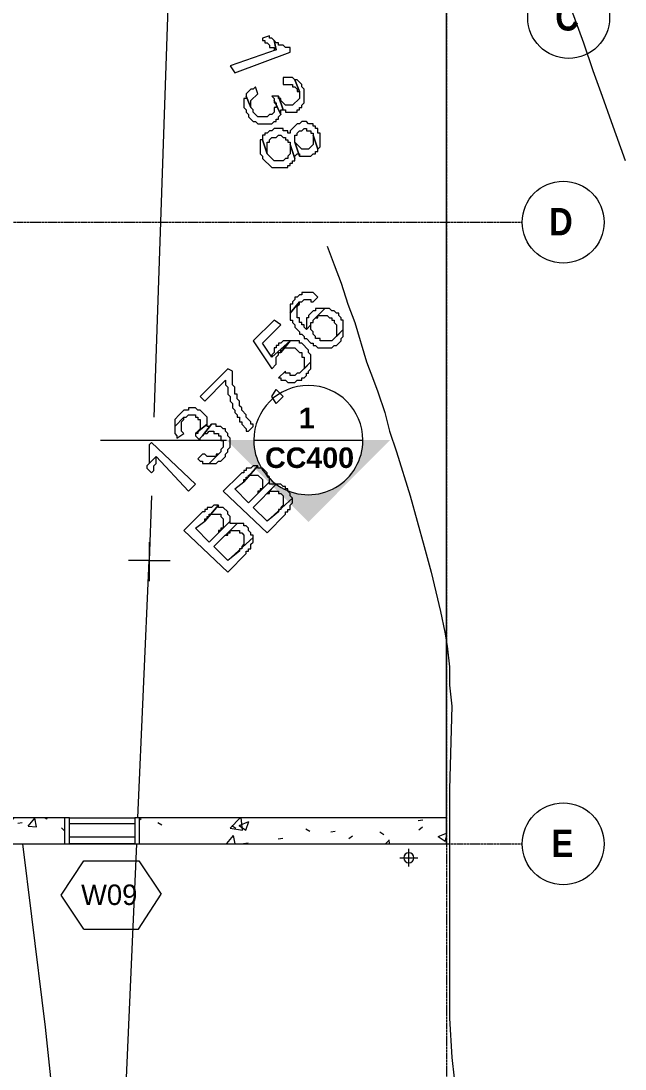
# Model space of a CAD drawing. Header units: millimetres. Extents: x -3370 to 37592, y -25802 to 13127.
# Drawn here: x 33164 to 37592, y -6942 to 738 of the extents above; entities that cross this region are included whole.
import ezdxf

# ---------------------------------------------------------------- set-up
doc = ezdxf.new("R2010")
doc.units = ezdxf.units.MM
doc.linetypes.add('Dash - Tight', pattern=[4.5, 3, -1.5])
doc.linetypes.add('Grid Line', pattern=[22.225, 12.7, -3.175, 3.175, -3.175])
for name, color, linetype, lineweight in [('2 Hoop survey', 8, 'Continuous', 9), ('A-DETL', 90, 'Continuous', 9), ('A-GLAZ', 151, 'Continuous', 9), ('A-GLAZ-IDEN', 152, 'Continuous', 9), ('A-WALL', 113, 'Continuous', 18), ('A-WALL-PATT', 111, 'Continuous', 18), ('G-ANNO-SYMB', 111, 'Continuous', 9), ('P-PIPE', 3, 'Continuous', 9), ('P-PIPE-CNTR', 3, 'Continuous', 9), ('S-GRID', 1, 'Continuous', 9), ('S-GRID-IDEN', 1, 'Continuous', 9), ('默认', 18, 'Continuous', 9)]:
    doc.layers.add(name, color=color, linetype=linetype, lineweight=lineweight)
doc.styles.add('Arial_B', font='arialbd.ttf', dxfattribs={"height": 150})
doc.styles.add('Avenir Light', font='', dxfattribs={"height": 150})
doc.styles.add('Avenir_B', font='', dxfattribs={"width": 0.9, "height": 200})
doc.styles.get('Avenir Light').set_extended_font_data('Avenir Light')
doc.styles.get('Avenir_B').set_extended_font_data('Avenir', bold=True)

# ---------------------------------------------------------------- blocks, each defined once
blk = doc.blocks.new('CE Louvres _Adjustable_ - Louvre 550 x 900-2229907-Lower Ground Floor')
at = {"layer": 'A-GLAZ'}
for p, q in [((-275, 95), (-275, -95)), ((-240, 95), (-275, 95)), ((-240, -95), (-240, 95)), ((240, 95), (240, -95)), ((275, 95), (240, 95)), ((275, -95), (275, 95)), ((-240, 47), (240, 47)), ((-240, -52), (240, -52)), ((-275, -95), (-240, -95)), ((240, -95), (275, -95))]:
    blk.add_line(p, q, dxfattribs=at)
blk = doc.blocks.new('2 Hoop survey-1260670-Lower Ground Floor')
at = {"layer": '默认', "color": 9}
for p, q in [((82720.9, 12527.3), (82568.6, 8023.3)), ((82551.6, 7447.6), (82534.7, 6973.5)), ((82534.7, 7108.9), (82534.7, 6821.1)), ((82534.7, 6973.5), (82382.3, 6973.5)), ((82451.9, 5087.3), (82534.7, 6973.5)), ((82534.7, 6973.5), (82687.1, 6973.5)), ((82314.6, 1961.5), (82443.5, 4897.3))]:
    blk.add_line(p, q, dxfattribs=at)
at = {"layer": '默认', "color": 9, "flags": 128}
for points in [[(85599.5, 11088), (85718, 10766.3), (85785.7, 10563.1), (85853.4, 10376.9), (85921.2, 10190.6), (86021.9, 9905.2)], [(83838.5, 9276.3), (83889.3, 9140.8), (83940.1, 9005.3), (83990.9, 8852.9), (84041.7, 8717.5), (84126.3, 8429.6), (84177.1, 8294.2), (84211, 8209.5), (84261.8, 8057.1), (84295.7, 7921.7), (84346.5, 7769.3), (84448.1, 7447.6), (84498.9, 7261.3), (84549.6, 7075), (84600.4, 6888.8), (84668.2, 6600.9), (84702, 6448.5), (84719, 6347), (84735.9, 6194.6), (84735.9, 6059.1), (84752.8, 5906.7), (84735.9, 5297.1), (84735.9, 4840), (84735.9, 4382.8), (84735.9, 3925.6), (84735.9, 3773.2), (84735.9, 3620.8), (84752.8, 3333), (84769.8, 3180.6)], [(81605.9, 4897.3), (81671.1, 4365.9), (81772.7, 3553.1), (81857.4, 2740.4), (81942.1, 1910.7), (81959, 1775.2), (81975.9, 1622.8), (81992.9, 1470.4), (82009.8, 1318), (82043.7, 1097.9), (82077.5, 810.1), (82094.5, 691.5), (82246.8, 623.8), (82364.6, 35.1)]]:
    blk.add_lwpolyline(points, dxfattribs=at)
for points in [[(83567.6, 10698.6), (83567.6, 10732.4), (83533.7, 10732.4), (83516.8, 10749.4), (83482.9, 10749.4), (83482.9, 10766.3), (83466, 10766.3), (83449, 10783.2), (83466, 10715.5), (83127.3, 10597), (83161.2, 10546.2)], [(83449, 10783.2), (83432.1, 10800.2), (83415.2, 10800.2), (83415.2, 10817.1), (83364.4, 10800.2), (83364.4, 10783.2), (83381.3, 10783.2), (83381.3, 10766.3), (83398.2, 10766.3), (83415.2, 10749.4), (83415.2, 10732.4), (83449, 10732.4), (83449, 10715.5), (83466, 10715.5)], [(83330.5, 10393.8), (83313.6, 10444.6), (83296.7, 10427.7), (83279.7, 10427.7), (83245.9, 10393.8), (83245.9, 10376.9), (83279.7, 10292.2), (83279.7, 10343)], [(83669.2, 10427.7), (83652.2, 10444.6), (83652.2, 10461.5), (83618.4, 10495.4), (83601.4, 10495.4), (83635.3, 10410.7), (83635.3, 10359.9), (83584.5, 10309.1), (83533.7, 10309.1), (83499.8, 10343), (83499.8, 10359.9), (83482.9, 10359.9), (83482.9, 10376.9), (83516.8, 10275.3), (83533.7, 10275.3), (83533.7, 10258.3), (83618.4, 10258.3), (83618.4, 10275.3), (83635.3, 10275.3), (83635.3, 10292.2), (83652.2, 10292.2), (83652.2, 10309.1), (83669.2, 10326.1)], [(83601.4, 10495.4), (83584.5, 10512.3), (83516.8, 10512.3), (83516.8, 10461.5), (83584.5, 10461.5), (83584.5, 10444.6), (83601.4, 10444.6), (83618.4, 10427.7), (83618.4, 10410.7), (83635.3, 10410.7)], [(83499.8, 10241.4), (83449, 10343), (83449, 10326.1), (83466, 10326.1), (83466, 10292.2), (83449, 10292.2), (83449, 10258.3), (83432.1, 10241.4), (83415.2, 10241.4), (83398.2, 10224.5), (83330.5, 10224.5), (83296.7, 10258.3), (83296.7, 10275.3), (83279.7, 10292.2), (83245.9, 10376.9), (83245.9, 10359.9), (83228.9, 10359.9), (83228.9, 10292.2), (83245.9, 10275.3), (83245.9, 10258.3), (83262.8, 10241.4), (83262.8, 10224.5), (83296.7, 10190.6), (83313.6, 10190.6), (83330.5, 10173.7), (83432.1, 10173.7), (83449, 10190.6), (83466, 10190.6), (83466, 10207.5), (83482.9, 10207.5), (83482.9, 10224.5)], [(83482.9, 10376.9), (83432.1, 10376.9), (83449, 10359.9), (83449, 10343), (83499.8, 10241.4), (83499.8, 10275.3), (83516.8, 10275.3)], [(83787.7, 10105.9), (83770.8, 10105.9), (83770.8, 10139.8), (83753.8, 10139.8), (83753.8, 10156.7), (83736.9, 10156.7), (83736.9, 10173.7), (83703, 10173.7), (83686.1, 10190.6), (83652.2, 10190.6), (83635.3, 10173.7), (83618.4, 10173.7), (83567.6, 10122.9), (83567.6, 10105.9), (83550.6, 10105.9), (83550.6, 10122.9), (83516.8, 10122.9), (83516.8, 10139.8), (83449, 10139.8), (83432.1, 10122.9), (83415.2, 10122.9), (83398.2, 10105.9), (83381.3, 10105.9), (83381.3, 10089), (83364.4, 10089), (83364.4, 10055.1), (83398.2, 9953.6), (83398.2, 10038.2), (83415.2, 10038.2), (83415.2, 10055.1), (83432.1, 10072.1), (83466, 10072.1), (83482.9, 10089), (83499.8, 10089), (83516.8, 10072.1), (83533.7, 10072.1), (83533.7, 10055.1), (83550.6, 10055.1), (83550.6, 10038.2), (83567.6, 10038.2), (83567.6, 10021.3), (83601.4, 9919.7), (83601.4, 9936.6), (83618.4, 9953.6), (83635.3, 9953.6), (83635.3, 9936.6), (83601.4, 10038.2), (83601.4, 10089), (83618.4, 10089), (83618.4, 10105.9), (83635.3, 10122.9), (83652.2, 10122.9), (83669.2, 10139.8), (83686.1, 10139.8), (83686.1, 10122.9), (83720, 10122.9), (83720, 10105.9), (83736.9, 10105.9), (83736.9, 10089), (83770.8, 9987.4), (83787.7, 10004.4)], [(83770.8, 9987.4), (83736.9, 10089), (83736.9, 10021.3), (83703, 9987.4), (83652.2, 9987.4), (83601.4, 10038.2), (83635.3, 9936.6), (83720, 9936.6), (83736.9, 9953.6), (83753.8, 9953.6), (83753.8, 9970.5), (83770.8, 9970.5)], [(83601.4, 9919.7), (83567.6, 10021.3), (83567.6, 9953.6), (83550.6, 9936.6), (83550.6, 9919.7), (83533.7, 9919.7), (83516.8, 9902.8), (83449, 9902.8), (83398.2, 9953.6), (83364.4, 10055.1), (83347.4, 10055.1), (83347.4, 9953.6), (83364.4, 9936.6), (83364.4, 9919.7), (83432.1, 9852), (83550.6, 9852), (83550.6, 9868.9), (83567.6, 9868.9), (83567.6, 9885.8), (83584.5, 9885.8), (83584.5, 9902.8), (83601.4, 9902.8)], [(83601.4, 8903.7), (83601.4, 8886.8), (83584.5, 8869.9), (83584.5, 8852.9), (83567.6, 8852.9), (83567.6, 8785.2), (83635.3, 8869.9), (83652.2, 8869.9), (83669.2, 8886.8), (83720, 8886.8), (83720, 8869.9), (83736.9, 8869.9), (83770.8, 8903.7), (83736.9, 8937.6), (83652.2, 8937.6), (83652.2, 8920.7), (83635.3, 8920.7), (83618.4, 8903.7)], [(83567.6, 8785.2), (83567.6, 8734.4), (83584.5, 8734.4), (83584.5, 8717.5), (83601.4, 8700.6), (83601.4, 8683.6), (83635.3, 8649.8), (83635.3, 8632.8), (83652.2, 8632.8), (83669.2, 8615.9), (83669.2, 8599), (83686.1, 8599), (83720, 8565.1), (83736.9, 8565.1), (83736.9, 8548.2), (83753.8, 8548.2), (83770.8, 8531.2), (83872.4, 8531.2), (83889.3, 8548.2), (83906.2, 8548.2), (83940.1, 8582), (83940.1, 8599), (83957, 8615.9), (83957, 8666.7), (83872.4, 8582), (83787.7, 8582), (83787.7, 8599), (83753.8, 8599), (83753.8, 8615.9), (83736.9, 8632.8), (83736.9, 8649.8), (83720, 8666.7), (83720, 8700.6), (83686.1, 8666.7), (83669.2, 8683.6), (83669.2, 8700.6), (83652.2, 8700.6), (83652.2, 8717.5), (83635.3, 8717.5), (83635.3, 8751.4), (83618.4, 8751.4), (83618.4, 8836), (83635.3, 8852.9), (83635.3, 8869.9)], [(83720, 8785.2), (83703, 8768.3), (83703, 8751.4), (83686.1, 8751.4), (83686.1, 8666.7), (83720, 8700.6), (83720, 8717.5), (83736.9, 8717.5), (83736.9, 8734.4), (83821.6, 8819.1), (83753.8, 8819.1), (83753.8, 8802.2), (83736.9, 8802.2)], [(83821.6, 8819.1), (83753.8, 8751.4), (83770.8, 8751.4), (83770.8, 8768.3), (83838.5, 8768.3), (83855.4, 8751.4), (83872.4, 8751.4), (83872.4, 8734.4), (83889.3, 8734.4), (83889.3, 8717.5), (83906.2, 8700.6), (83906.2, 8615.9), (83957, 8666.7), (83957, 8734.4), (83940.1, 8734.4), (83940.1, 8751.4), (83923.2, 8768.3), (83923.2, 8785.2), (83906.2, 8785.2), (83889.3, 8802.2), (83872.4, 8802.2), (83855.4, 8819.1)], [(83449, 8734.4), (83296.7, 8582), (83432.1, 8378.8), (83466, 8412.7), (83466, 8463.5), (83482.9, 8480.4), (83482.9, 8497.4), (83499.8, 8497.4), (83567.6, 8582), (83432.1, 8463.5), (83364.4, 8565.1), (83499.8, 8700.6)], [(83482.9, 8548.2), (83466, 8548.2), (83466, 8531.2), (83449, 8531.2), (83449, 8497.4), (83432.1, 8480.4), (83432.1, 8463.5), (83567.6, 8582), (83516.8, 8582), (83499.8, 8565.1), (83482.9, 8565.1)], [(83567.6, 8582), (83499.8, 8497.4), (83499.8, 8514.3), (83516.8, 8514.3), (83516.8, 8531.2), (83601.4, 8531.2), (83635.3, 8497.4), (83652.2, 8497.4), (83652.2, 8463.5), (83669.2, 8463.5), (83669.2, 8378.8), (83720, 8429.6), (83720, 8480.4), (83703, 8497.4), (83703, 8514.3), (83652.2, 8565.1), (83635.3, 8565.1), (83635.3, 8582)], [(83110.4, 8378.8), (82907.2, 8175.7), (82941.1, 8141.8), (83093.5, 8294.2), (83093.5, 8260.3), (83110.4, 8243.4), (83110.4, 8192.6), (83127.3, 8175.7), (83127.3, 8141.8), (83144.3, 8124.9), (83144.3, 8091), (83161.2, 8074.1), (83161.2, 8057.1), (83178.1, 8040.2), (83178.1, 8023.3), (83195.1, 8023.3), (83195.1, 7989.4), (83212, 7989.4), (83212, 7972.5), (83245.9, 7938.6), (83245.9, 7921.7), (83262.8, 7921.7), (83296.7, 7955.5), (83296.7, 7972.5), (83279.7, 7972.5), (83279.7, 7989.4), (83245.9, 8023.3), (83245.9, 8040.2), (83212, 8074.1), (83212, 8091), (83195.1, 8107.9), (83195.1, 8141.8), (83178.1, 8158.7), (83178.1, 8192.6), (83161.2, 8192.6), (83161.2, 8243.4), (83144.3, 8260.3), (83144.3, 8361.9)], [(83533.7, 8361.9), (83482.9, 8311.1), (83499.8, 8311.1), (83499.8, 8294.2), (83533.7, 8294.2), (83550.6, 8277.2), (83601.4, 8277.2), (83618.4, 8294.2), (83652.2, 8294.2), (83652.2, 8311.1), (83669.2, 8311.1), (83686.1, 8328), (83686.1, 8345), (83703, 8345), (83703, 8361.9), (83720, 8378.8), (83720, 8429.6), (83635.3, 8345), (83618.4, 8345), (83601.4, 8328), (83567.6, 8328), (83567.6, 8345), (83533.7, 8345)], [(83466, 8124.9), (83432.1, 8175.7), (83466, 8226.4), (83516.8, 8175.7)], [(82754.8, 8040.2), (82720.9, 8006.3), (82720.9, 7955.5), (82788.7, 8023.3), (82805.6, 8023.3), (82822.5, 8040.2), (82873.3, 8040.2), (82873.3, 8023.3), (82890.3, 8023.3), (82890.3, 8006.3), (82907.2, 8006.3), (82907.2, 7938.6), (82890.3, 7921.7), (82890.3, 7904.7), (82873.3, 7904.7), (82958, 7972.5), (82958, 8023.3), (82907.2, 8074.1), (82890.3, 8074.1), (82873.3, 8091), (82822.5, 8091), (82822.5, 8074.1), (82788.7, 8074.1)], [(82720.9, 7955.5), (82720.9, 7904.7), (82737.9, 7887.8), (82737.9, 7870.9), (82788.7, 7904.7), (82771.7, 7921.7), (82771.7, 7989.4), (82788.7, 8006.3), (82788.7, 8023.3)], [(82873.3, 7887.8), (82907.2, 7853.9), (82907.2, 7870.9), (82924.1, 7887.8), (82991.9, 7972.5), (82974.9, 7955.5), (82958, 7955.5), (82958, 7972.5), (82873.3, 7904.7)], [(82991.9, 7972.5), (82924.1, 7887.8), (82941.1, 7904.7), (82958, 7904.7), (82974.9, 7921.7), (83008.8, 7921.7), (83008.8, 7904.7), (83042.7, 7904.7), (83042.7, 7887.8), (83059.6, 7887.8), (83059.6, 7853.9), (83076.5, 7853.9), (83076.5, 7803.1), (83059.6, 7786.2), (83059.6, 7769.3), (82974.9, 7684.6), (83025.7, 7684.6), (83042.7, 7701.5), (83059.6, 7701.5), (83093.5, 7735.4), (83093.5, 7752.3), (83110.4, 7769.3), (83110.4, 7786.2), (83127.3, 7803.1), (83127.3, 7870.9), (83110.4, 7887.8), (83110.4, 7904.7), (83093.5, 7921.7), (83093.5, 7938.6), (83076.5, 7938.6), (83059.6, 7955.5), (83025.7, 7955.5), (83025.7, 7972.5)], [(82551.6, 7837), (82534.7, 7820.1), (82534.7, 7684.6), (82585.5, 7735.4), (82822.5, 7481.4), (82873.3, 7532.2)], [(82534.7, 7684.6), (82517.8, 7667.7), (82517.8, 7650.7), (82551.6, 7616.9), (82568.6, 7633.8), (82568.6, 7667.7), (82585.5, 7684.6), (82585.5, 7735.4)], [(82924.1, 7752.3), (82890.3, 7718.5), (82907.2, 7701.5), (82924.1, 7701.5), (82924.1, 7684.6), (82974.9, 7684.6), (83042.7, 7752.3), (83025.7, 7752.3), (83025.7, 7735.4), (82958, 7735.4), (82941.1, 7752.3)], [(83195.1, 7600), (83076.5, 7481.4), (83398.2, 7176.6), (83533.7, 7312.1), (83533.7, 7329), (83550.6, 7329), (83550.6, 7346), (83567.6, 7346), (83567.6, 7379.8), (83584.5, 7396.8), (83584.5, 7430.6), (83398.2, 7261.3), (83296.7, 7362.9), (83466, 7532.2), (83415.2, 7532.2), (83415.2, 7549.2), (83262.8, 7396.8), (83161.2, 7498.4), (83228.9, 7549.2), (83330.5, 7667.7), (83296.7, 7667.7), (83279.7, 7650.7), (83245.9, 7650.7), (83245.9, 7633.8), (83228.9, 7633.8), (83228.9, 7616.9), (83212, 7616.9)], [(83330.5, 7667.7), (83228.9, 7549.2), (83228.9, 7566.1), (83245.9, 7566.1), (83245.9, 7583), (83262.8, 7583), (83262.8, 7600), (83330.5, 7600), (83364.4, 7566.1), (83364.4, 7498.4), (83347.4, 7498.4), (83347.4, 7481.4), (83330.5, 7481.4), (83330.5, 7464.5), (83415.2, 7549.2), (83415.2, 7583), (83398.2, 7600), (83398.2, 7616.9), (83364.4, 7650.7), (83330.5, 7650.7)], [(83466, 7532.2), (83398.2, 7464.5), (83415.2, 7464.5), (83415.2, 7481.4), (83482.9, 7481.4), (83482.9, 7464.5), (83499.8, 7464.5), (83516.8, 7447.6), (83516.8, 7379.8), (83499.8, 7362.9), (83499.8, 7346), (83482.9, 7346), (83482.9, 7329), (83398.2, 7261.3), (83584.5, 7430.6), (83567.6, 7447.6), (83567.6, 7464.5), (83550.6, 7481.4), (83550.6, 7498.4), (83533.7, 7498.4), (83533.7, 7515.3), (83516.8, 7515.3), (83499.8, 7532.2)], [(82907.2, 7312.1), (82788.7, 7193.6), (83110.4, 6888.8), (83245.9, 7024.2), (83245.9, 7041.2), (83262.8, 7041.2), (83262.8, 7058.1), (83279.7, 7058.1), (83279.7, 7092), (83296.7, 7108.9), (83296.7, 7142.8), (83110.4, 6973.5), (83008.8, 7075), (83178.1, 7244.4), (83127.3, 7244.4), (83127.3, 7261.3), (82974.9, 7108.9), (82873.3, 7210.5), (82941.1, 7261.3), (83042.7, 7379.8), (83008.8, 7379.8), (82991.9, 7362.9), (82958, 7362.9), (82958, 7346), (82941.1, 7346), (82941.1, 7329), (82924.1, 7329)], [(83042.7, 7379.8), (82941.1, 7261.3), (82941.1, 7278.2), (82958, 7278.2), (82958, 7295.2), (82974.9, 7295.2), (82974.9, 7312.1), (83059.6, 7312.1), (83059.6, 7295.2), (83076.5, 7278.2), (83076.5, 7210.5), (83059.6, 7210.5), (83059.6, 7193.6), (83042.7, 7193.6), (83042.7, 7176.6), (83127.3, 7261.3), (83127.3, 7295.2), (83110.4, 7312.1), (83110.4, 7329), (83076.5, 7362.9), (83042.7, 7362.9)], [(83178.1, 7244.4), (83093.5, 7159.7), (83110.4, 7159.7), (83110.4, 7176.6), (83127.3, 7176.6), (83127.3, 7193.6), (83195.1, 7193.6), (83195.1, 7176.6), (83212, 7176.6), (83228.9, 7159.7), (83228.9, 7092), (83212, 7075), (83212, 7058.1), (83195.1, 7058.1), (83195.1, 7041.2), (83110.4, 6973.5), (83296.7, 7142.8), (83296.7, 7159.7), (83279.7, 7159.7), (83279.7, 7176.6), (83262.8, 7193.6), (83262.8, 7210.5), (83245.9, 7227.4), (83228.9, 7227.4), (83228.9, 7244.4)]]:
    blk.add_lwpolyline(points, close=True, dxfattribs=at)
blk = doc.blocks.new('剖面 - Filled-602395-Lower Ground Floor')
at = {"layer": 'G-ANNO-SYMB'}
h = blk.add_hatch(color=256, dxfattribs=at)
edge = h.paths.add_edge_path()
edge.add_line((-12, 0), (-6.01, 5.99))
edge.add_line((-6.01, 5.99), (-6.01, 4))
edge.add_arc((-6, 0), 4, 90.14527, 180)
edge.add_line((-10, 0), (-12, 0))
h = blk.add_hatch(color=256, dxfattribs=at)
edge = h.paths.add_edge_path()
edge.add_line((0, 0), (-2.02, 0))
edge.add_arc((-6.02, 0), 4, 0, 89.85473)
edge.add_line((-6.01, 4), (-6.01, 6.01))
edge.add_line((-6.01, 6.01), (0, 0))
for start, end in [(360, 180), (180, 360)]:
    blk.add_arc((-6, 0), 4, start, end, dxfattribs=at)
blk = doc.blocks.new('轴网 - Annotation - Grid Head _Circle 6mm_-283740-Lower Ground Floor')
at = {"layer": 'S-GRID-IDEN'}
blk.add_circle((0, 0), 3, dxfattribs=at)
blk = doc.blocks.new('Annotation - Tag Window- Number - Annotation - Tag Window- Number-118879-Lower Ground Floor')
at = {"layer": 'A-GLAZ-IDEN'}
for p, q in [((-2.993, 0.001), (-1.327, 2.501)), ((-1.327, 2.501), (2.682, 2.501)), ((2.682, 2.501), (4.34, 0.054)), ((-1.327, -2.499), (-2.993, 0.001)), ((2.665, -2.499), (4.34, 0.054)), ((-1.327, -2.499), (2.665, -2.499))]:
    blk.add_line(p, q, dxfattribs=at)

msp = doc.modelspace()

# ---------------------------------------------------------------- hatches: boundary and pattern name
at = {"layer": 'A-WALL-PATT', "lineweight": 9}
h = msp.add_hatch(dxfattribs=at)
h.set_pattern_fill('FP_1', color=256, style=0, pattern_type=2)
h.set_pattern_definition([(50, (0, 0), (728.7365, -63.756), [76.2, -838.2]), (355, (0, 0), (-140.972, 764.228), [60.96, -670.56]), (100.451, (60.7, -5.3), (587.77, 700.467), [64.76, -712.36]), (46.184, (0, 203.2), (1084.316, -168.17), [114.3, -1257.3]), (96.636, (90.4, 189.2), (949.61, 989.71), [97.14, -1068.54]), (351.184, (0, 203.2), (949.62, 989.7), [91.44, -1005.84]), (21, (101.6, 152.4), (606.458, -409.061), [76.2, -838.2]), (326, (101.6, 152.4), (247.208, 736.753), [60.96, -670.56]), (71.451, (152.14, 118.3), (853.668, 327.685), [64.76, -712.36]), (37.5, (0, 0), (12.3547, 338.2201), [33.528, -628.904, 33.528, -647.192, -673.1]), (37.5, (0, 0), (12.3547, 338.2201), [-1343.152, 33.528, -639.572]), (7.5, (0, 0), (267.279, 400.722), [33.528, -354.584, 33.528, -613.664, -256.54]), (7.5, (0, 0), (267.279, 400.722), [-1035.304, 33.528, -223.012]), (327.5, (-226.57, 0), (542.3633, -22.9153), [33.528, -220.472, 33.528, -758.952, -1051.56]), (327.5, (-226.57, 0), (542.3633, -22.9153), [-1046.48, 33.528, -1018.032]), (317.5, (-328.17, 0), (592.517, 101.707), [33.528, -296.672, 33.528, -492.76, -746.76]), (317.5, (-328.17, 0), (592.517, 101.707), [-856.488, 33.528, -713.232])])
h.paths.add_polyline_path([(33483.89, -5291.636), (33483.89, -5101.636), (32634.04, -5101.636), (32634.04, -5291.636), (32874.04, -5291.636)])
h.paths.add_polyline_path([(36284.04, -5291.636), (36284.04, -5101.636), (34033.89, -5101.636), (34033.89, -5291.636)])

# ---------------------------------------------------------------- linework, layer by layer
at = {"layer": 'A-DETL', "linetype": 'Dash - Tight'}
for p, q in [((36284.04, -5291.636), (36284.04, 5708.364)), ((30034.04, -5291.636), (36284.04, -5291.636))]:
    msp.add_line(p, q, dxfattribs=at)
at = {"layer": 'A-WALL'}
for p, q in [((33483.89, -5101.636), (32874.04, -5101.636)), ((33518.89, -5101.636), (33998.89, -5101.636)), ((36284.04, -5101.636), (34033.89, -5101.636)), ((36284.04, -5291.636), (36284.04, -5101.636)), ((32634.04, -5291.636), (33483.89, -5291.636)), ((33998.89, -5291.636), (33518.89, -5291.636)), ((34033.89, -5291.636), (36284.04, -5291.636))]:
    msp.add_line(p, q, dxfattribs=at)
at = {"layer": 'G-ANNO-SYMB'}
for p, q in [((33747.207, -2333.311), (34670.597, -2333.311)), ((34870.597, -2333.311), (35670.597, -2333.311))]:
    msp.add_line(p, q, dxfattribs=at)
at = {"layer": 'P-PIPE'}
for radius, start, end in [(36.512, 0, 180), (36.513, 180, 0)]:
    msp.add_arc((36007.197, -5393.636), radius, start, end, dxfattribs=at)
at = {"layer": 'P-PIPE-CNTR'}
for p, q in [((36007.197, -5458.636), (36007.197, -5328.636)), ((35942.197, -5393.636), (36072.197, -5393.636))]:
    msp.add_line(p, q, dxfattribs=at)
at = {"layer": 'S-GRID', "linetype": 'Grid Line'}
for p, q in [((36284.04, 11106.923), (36284.04, -9321.465)), ((-1062.147, -736.636), (36838.524, -736.636)), ((-1062.147, -5291.636), (36838.524, -5291.636))]:
    msp.add_line(p, q, dxfattribs=at)

# ---------------------------------------------------------------- block references
at = {"layer": '2 Hoop survey', "color": 9}
msp.add_blockref('2 Hoop survey-1260670-Lower Ground Floor', (-48430.024, -10188.937), dxfattribs=at)
at = {"layer": 'A-GLAZ', "rotation": 180}
msp.add_blockref('CE Louvres _Adjustable_ - Louvre 550 x 900-2229907-Lower Ground Floor', (33758.89, -5196.636), dxfattribs=at)
at = {"layer": 'A-GLAZ-IDEN', "xscale": 99.99999999999993, "yscale": 99.99999999999993, "zscale": 99.99999999999993}
msp.add_blockref('Annotation - Tag Window- Number - Annotation - Tag Window- Number-118879-Lower Ground Floor', (33758.89, -5666.636), dxfattribs=at)
at = {"layer": 'G-ANNO-SYMB', "xscale": 99.99999999999993, "yscale": 99.99999999999993, "zscale": 99.99999999999993, "rotation": 180}
msp.add_blockref('剖面 - Filled-602395-Lower Ground Floor', (34670.597, -2333.311), dxfattribs=at)
at = {"layer": 'S-GRID-IDEN', "xscale": 99.99999999999993, "yscale": 99.99999999999993, "zscale": 99.99999999999993, "rotation": 269.9999999999994}
for p in [(37178.524, 763.364), (37138.524, -736.636), (37138.524, -5291.636)]:
    msp.add_blockref('轴网 - Annotation - Grid Head _Circle 6mm_-283740-Lower Ground Floor', p, dxfattribs=at)

# ---------------------------------------------------------------- texts
at = {"layer": 'A-GLAZ-IDEN', "insert": (33604.967, -5589.758), "char_height": 150, "width": 513.08, "attachment_point": 1, "style": 'Avenir Light'}
msp.add_mtext('W09', dxfattribs=at)
at = {"layer": 'G-ANNO-SYMB', "char_height": 150, "attachment_point": 1, "style": 'Arial_B'}
for s, insert, width in [('\\fArial|b1|i0|c134|p34|;1', (35201.089, -2096.126), 144.30375), ('CC400', (34953.527, -2387.323), 801.6875)]:
    msp.add_mtext(s, dxfattribs=dict(at, insert=insert, width=width))
at = {"layer": 'S-GRID-IDEN', "char_height": 200, "attachment_point": 1, "style": 'Avenir_B'}
for s, insert, width in [('\\fAvenir|b1|i0|c134|p34|;\\W.9;C', (37080.544, 867.559), 223.67081), ('\\fAvenir|b1|i0|c134|p34|;\\W.9;D', (37034.694, -632.441), 238.10119), ('\\fAvenir|b1|i0|c134|p34|;\\W.9;E', (37052.694, -5187.441), 194.81006)]:
    msp.add_mtext(s, dxfattribs=dict(at, insert=insert, width=width))

doc.saveas('drawing.dxf')
